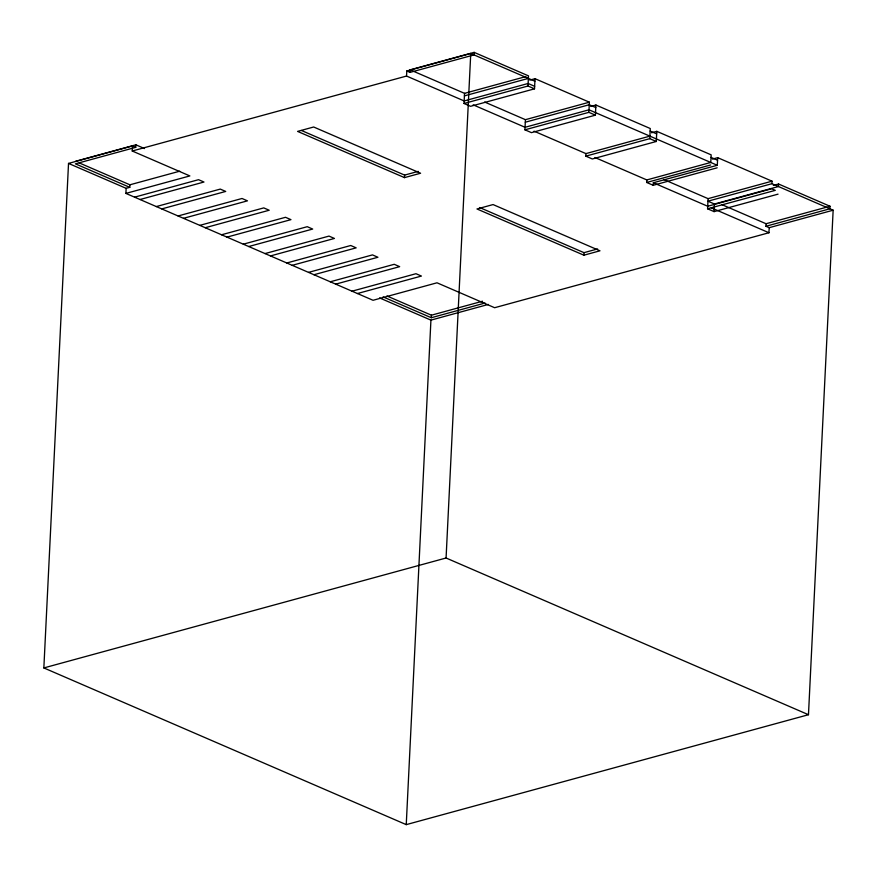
<?xml version="1.0" encoding="UTF-8"?>
<svg xmlns="http://www.w3.org/2000/svg" width="877" height="877" viewBox="0 0 877 877"><rect width="100%" height="100%" fill="white"/><g stroke="black" fill="none" stroke-linecap="round" stroke-linejoin="round"><path stroke-width="1.32" d="M773.328 185.431L778.546 184.006L778.425 186.527L714.47 204.012L707.947 201.184L771.903 183.71L833.15 210.195L808.473 714.711L406.248 824.632L43.85 667.934L68.527 163.418L132.482 145.933L135.738 147.347L135.869 144.815L75.532 161.302M722.133 204.736L766.059 223.734L765.939 226.266L769.195 227.68L768.954 232.745L494.628 307.717L437.009 282.8L373.054 300.285L125.893 193.411L126.145 188.336L68.527 163.418M126.145 188.336L129.763 187.338L129.895 184.806L79.237 162.903M125.893 193.411L189.849 175.926L132.23 151.008L132.482 145.933M534.641 86.308L528.118 83.479L464.174 100.954L406.544 76.047L406.796 70.971L470.752 53.486L534.893 81.221M404.494 177.625L297.588 131.397L313.67 127.001L420.576 173.229L404.494 177.625L404.615 175.093L301.48 130.498M474.139 52.368L474.008 54.9L410.052 72.374L410.184 69.842L474.139 52.368L528.491 75.871L527.998 86.012L534.521 88.829L535.014 78.689L529.796 80.114M406.248 824.632L430.925 320.127L379.566 297.917M485.058 303.036L431.287 317.726L431.407 315.194L386.932 295.966M534.521 88.829L470.565 106.314L464.043 103.486L464.536 93.346L410.184 69.842M808.473 714.711L446.075 558.002L470.752 53.486M590.681 106.446L595.9 105.021L595.406 115.161L531.451 132.635L524.928 129.818L525.422 119.678L484.652 102.039M651.567 132.767L656.785 131.342L656.292 141.482L592.337 158.967L585.814 156.139L585.935 153.607L534.049 131.166M595.406 115.161L588.884 112.344L589.377 102.192L535.014 78.689M583.885 255.196L476.978 208.967L493.06 204.571L599.967 250.8L583.885 255.196L584.005 252.664L479.609 207.52M717.167 167.814L653.222 185.288L646.7 182.471L646.82 179.938L594.935 157.498M656.292 141.482L649.769 138.665L650.263 128.524L595.9 105.021M653.222 185.288L653.343 182.756L717.298 165.282L717.671 157.663L712.453 159.099M778.052 194.146L714.097 211.62L707.575 208.792L708.079 198.651L663.593 179.423M714.097 211.62L714.47 204.012M771.903 183.71L772.023 181.177L717.671 157.663M778.546 184.006L830.004 206.259L829.883 208.792L765.939 226.266M135.738 147.347L75.411 163.835L129.763 187.338M132.23 151.008L406.544 76.047M129.895 184.806L179.73 171.19M464.536 93.346L525.882 76.584M464.415 95.878L528.371 78.404M464.043 103.486L527.998 86.012M134.576 197.161L198.531 179.686L203.968 182.032L140.013 199.517M156.325 206.566L220.28 189.092L225.707 191.438L161.763 208.912M525.422 119.678L589.377 102.192M178.064 215.972L242.019 198.487L247.457 200.844L183.501 218.318M525.301 122.21L589.256 104.725L595.779 107.553M524.928 129.818L588.884 112.344M199.813 225.367L263.769 207.893L269.195 210.239L205.251 227.724M404.615 175.093L418.23 171.377M221.552 234.773L285.507 217.299L290.945 219.645L226.99 237.119M243.302 244.179L307.257 226.694L312.683 229.05L248.739 246.525M585.935 153.607L649.89 136.132M585.814 156.139L649.769 138.665M265.04 253.574L328.996 236.099L334.433 238.445L270.478 255.931M286.79 262.979L350.734 245.505L356.172 247.851L292.227 265.325M308.529 272.385L372.484 254.9L377.921 257.257L313.966 274.731M646.82 179.938L710.776 162.453L711.148 154.845L656.785 131.342M646.7 182.471L710.644 164.986M330.278 281.78L394.222 264.306L399.66 266.652L335.716 284.137M352.017 291.186L415.972 273.712L421.409 276.058L357.454 293.532M708.079 198.651L772.023 181.177M707.575 208.792L775.279 190.353L771.661 188.785L707.706 206.259L653.343 182.756M584.005 252.664L597.621 248.936M431.407 315.194L482.558 301.217M766.059 223.734L830.004 206.259M430.925 320.127L488.357 304.429M769.195 227.68L833.15 210.195M43.85 667.934L446.075 558.002M406.796 70.971L410.052 72.374M650.142 131.057L656.665 133.874M711.017 157.378L717.539 160.206M717.298 165.282L589.004 109.811L525.049 127.286L473.163 104.845M711.324 207.838L768.954 232.745M135.869 144.815L144.508 148.553M383.106 296.897L431.287 317.726"/></g></svg>
